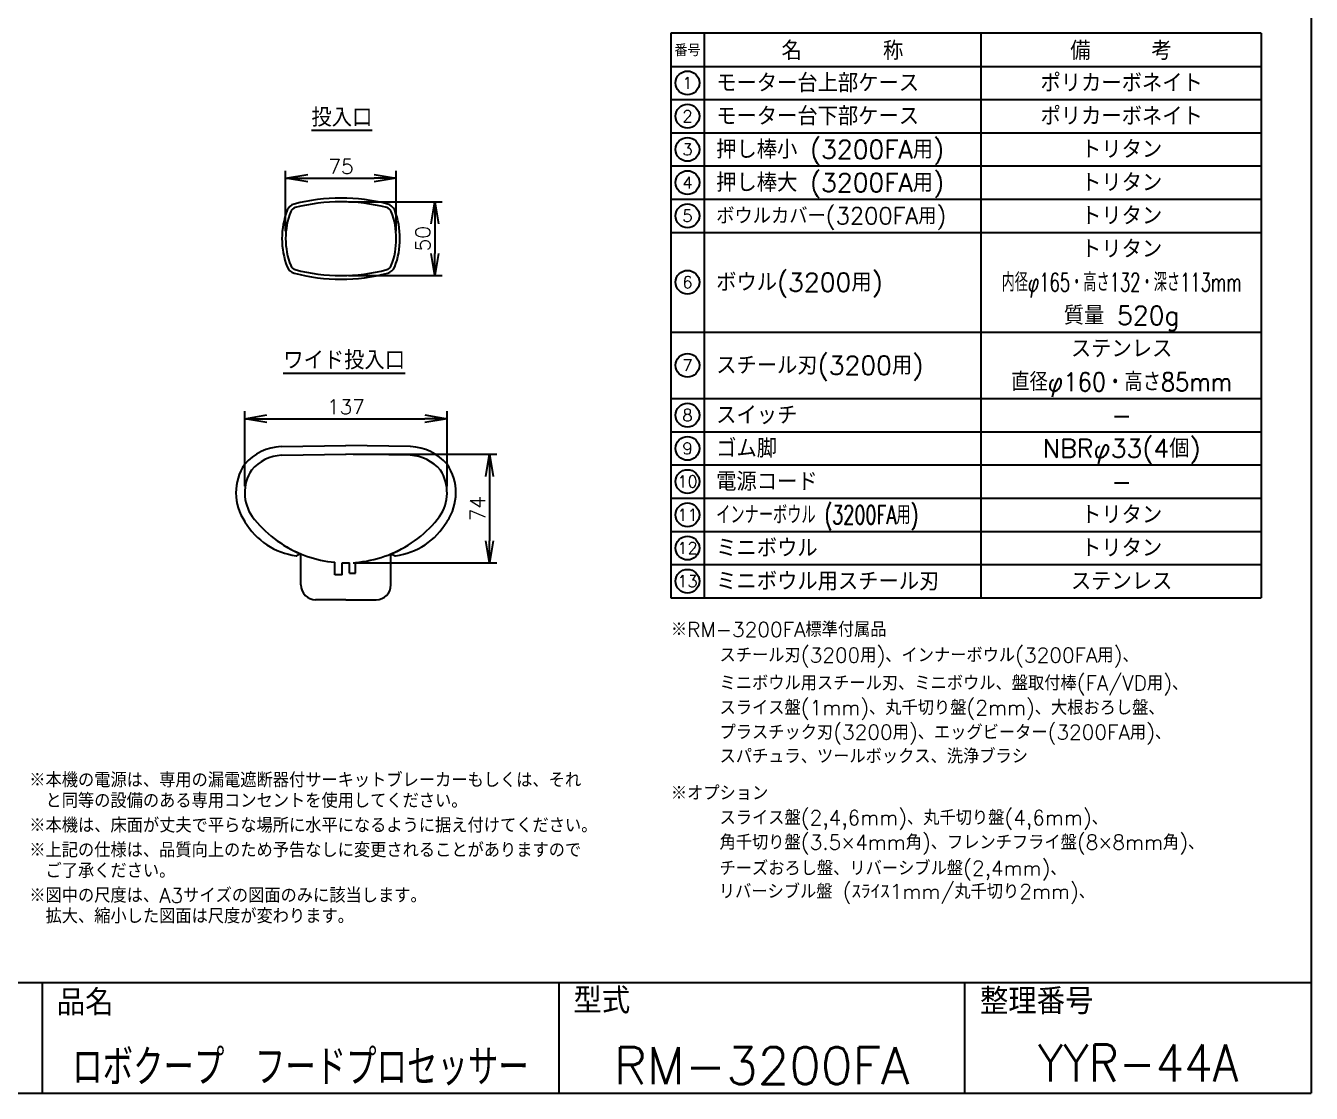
# Model space of a CAD drawing. Extents: x 115 to 2025, y 0 to 1377.
# Drawn here: x 1154 to 2025, y 0 to 723 of the extents above; entities that cross this region are included whole.
import ezdxf
from ezdxf.enums import TextEntityAlignment as Align

# ---------------------------------------------------------------- set-up
doc = ezdxf.new("R2010")
doc.units = 0
doc.header["$LTSCALE"] = 0.5
doc.header["$PDMODE"] = 3
doc.layers.get('0').update_dxf_attribs({"linetype": 'CONTINUOUS'})
doc.layers.get('DEFPOINTS').update_dxf_attribs({"linetype": 'CONTINUOUS'})
for name, color, linetype in [('SIYOU', 7, 'CONTINUOUS'), ('SUNPOU', 7, 'CONTINUOUS'), ('WAKU', 7, 'CONTINUOUS')]:
    doc.layers.add(name, color=color, linetype=linetype)
doc.styles.get("Standard").update_dxf_attribs({"font": 'ROMANS', "bigfont": 'EXTFONT.shx'})
doc.dimstyles.get("Standard").update_dxf_attribs({"dimscale": 5, "dimtxt": 2, "dimasz": 3, "dimexe": 1, "dimexo": 1, "dimgap": 0.6, "dimtad": 3, "dimdec": 1, "dimzin": 0, "dimdsep": 46, "dimtxsty": 'STANDARD', "dimblk1": 'OPEN', "dimblk2": 'OPEN', "dimsah": 1, "dimcen": 1.5, "dimclrd": 7, "dimclre": 7, "dimclrt": 7, "dimadec": 0, "dimazin": 0, "dimtfac": 1, "dimtdec": 1, "dimtmove": 0, "dimatfit": 0, "dimldrblk": 'DOTSMALL', "dimfxl": 1, "dimtvp": 1, "dimtolj": 1, "dimtzin": 0, "dimarcsym": 0})

# ---------------------------------------------------------------- blocks, each defined once
blk = doc.blocks.new('_OPEN')
at = {"color": 0, "linetype": 'ByBlock'}
for p, q in [((-1, 0.167), (0, 0)), ((0, 0), (-1, -0.167)), ((0, 0), (-1, 0))]:
    blk.add_line(p, q, dxfattribs=at)
blk = doc.blocks.new('*D25')
at = {"color": 7, "lineweight": -2}
for p, q in [((1329.95, 583.84), (1329.95, 624.72)), ((1344.95, 619.72), (1389.95, 619.72)), ((1404.95, 583.84), (1404.95, 624.72))]:
    blk.add_line(p, q, dxfattribs=at)
at = {"layer": 'DEFPOINTS', "color": 0}
for p in [(1404.95, 619.72), (1329.95, 578.84), (1404.95, 578.84)]:
    blk.add_point(p, dxfattribs=at)
at = {"color": 7, "lineweight": -2, "xscale": 15, "yscale": 15, "zscale": 15, "rotation": 180}
blk.add_blockref('_OPEN', (1329.95, 619.72), dxfattribs=at)
at = {"color": 7, "lineweight": -2, "xscale": 15, "yscale": 15, "zscale": 15}
blk.add_blockref('_OPEN', (1404.95, 619.72), dxfattribs=at)
at = {"color": 7, "insert": (1367.45, 627.72), "char_height": 10, "attachment_point": 5}
blk.add_mtext('\\A1;75', dxfattribs=at)
blk = doc.blocks.new('_DotSmall')
at = {"color": 0, "linetype": 'ByBlock', "const_width": 0.5}
blk.add_lwpolyline([(-0.0625, 0, 1), (0.0625, 0, 1)], format="xyb", close=True, dxfattribs=at)
blk = doc.blocks.new('*D26')
at = {"color": 7, "lineweight": -2}
for p, q in [((1372.45, 603.84), (1435.97, 603.84)), ((1430.97, 588.84), (1430.97, 568.84)), ((1372.45, 553.84), (1435.97, 553.84))]:
    blk.add_line(p, q, dxfattribs=at)
at = {"layer": 'DEFPOINTS', "color": 0}
for p in [(1367.45, 603.84), (1367.45, 553.84), (1430.97, 553.84)]:
    blk.add_point(p, dxfattribs=at)
at = {"color": 7, "lineweight": -2, "xscale": 15, "yscale": 15, "zscale": 15}
for p, rotation in [((1430.97, 603.84), 90), ((1430.97, 553.84), 270)]:
    blk.add_blockref('_OPEN', p, dxfattribs=dict(at, rotation=rotation))
at = {"color": 7, "insert": (1422.97, 578.84), "char_height": 10, "attachment_point": 5, "rotation": 90}
blk.add_mtext('\\A1;50', dxfattribs=at)
blk = doc.blocks.new('*D40')
at = {"layer": 'DEFPOINTS', "color": 0}
for p in [(1370.7, 432.77), (1370.78, 359.25), (1468.06, 359.25)]:
    blk.add_point(p, dxfattribs=at)
at = {"layer": 'SUNPOU', "color": 7, "lineweight": -2}
for p, q in [((1375.7, 432.77), (1473.06, 432.77)), ((1468.06, 417.77), (1468.06, 374.25)), ((1375.78, 359.25), (1473.06, 359.25))]:
    blk.add_line(p, q, dxfattribs=at)
at = {"layer": 'SUNPOU', "color": 7, "lineweight": -2, "xscale": 15, "yscale": 15, "zscale": 15}
for p, rotation in [((1468.06, 432.77), 90), ((1468.06, 359.25), 270)]:
    blk.add_blockref('_OPEN', p, dxfattribs=dict(at, rotation=rotation))
at = {"layer": 'SUNPOU', "color": 7, "insert": (1460.06, 396.01), "char_height": 10, "attachment_point": 5, "rotation": 90}
blk.add_mtext('\\A1;74', dxfattribs=at)
blk = doc.blocks.new('*D41')
at = {"layer": 'DEFPOINTS', "color": 0}
for p in [(1439.32, 456.9), (1302.24, 406.27), (1439.32, 406.27)]:
    blk.add_point(p, dxfattribs=at)
at = {"layer": 'SUNPOU', "color": 7, "lineweight": -2}
for p, q in [((1302.24, 411.27), (1302.24, 461.9)), ((1439.32, 411.27), (1439.32, 461.9)), ((1317.24, 456.9), (1424.32, 456.9))]:
    blk.add_line(p, q, dxfattribs=at)
at = {"layer": 'SUNPOU', "color": 7, "lineweight": -2, "xscale": 15, "yscale": 15, "zscale": 15, "rotation": 180}
blk.add_blockref('_OPEN', (1302.24, 456.9), dxfattribs=at)
at = {"layer": 'SUNPOU', "color": 7, "lineweight": -2, "xscale": 15, "yscale": 15, "zscale": 15}
blk.add_blockref('_OPEN', (1439.32, 456.9), dxfattribs=at)
at = {"layer": 'SUNPOU', "color": 7, "insert": (1370.78, 464.9), "char_height": 10, "attachment_point": 5}
blk.add_mtext('\\A1;137', dxfattribs=at)

msp = doc.modelspace()

# ---------------------------------------------------------------- linework, layer by layer
at = {"color": 2}
for p, q in [((1327.15, 438.09), (1370.76, 438.77)), ((1414.4, 438.09), (1370.79, 438.77)), ((1327.25, 432.09), (1370.86, 432.77)), ((1414.31, 432.09), (1370.7, 432.77)), ((1370.78, 432.77), (1370.7, 432.77)), ((1370.78, 432.77), (1370.86, 432.77)), ((1340.28, 365.29), (1337.73, 364.14)), ((1340.28, 344.25), (1340.28, 365.29)), ((1363.28, 351.09), (1363.28, 359.6)), ((1368.28, 351.09), (1368.28, 359.29)), ((1373.28, 352.29), (1373.28, 359.29)), ((1377.28, 352.29), (1377.28, 359.51)), ((1401.28, 365.29), (1403.83, 364.14)), ((1401.28, 344.25), (1401.28, 365.29)), ((1368.28, 351.09), (1363.28, 351.09)), ((1373.28, 352.29), (1377.28, 352.29)), ((1370.78, 334.25), (1350.28, 334.25)), ((1370.78, 334.25), (1391.28, 334.25))]:
    msp.add_line(p, q, dxfattribs=at)
for centre, radius, start, end in [((1337.56, 595.49), 7, 104.67285, 158.83752), ((1367.45, 481.34), 125, 75.32715, 104.67285), ((1367.45, 481.34), 122.5, 75.32715, 104.67285), ((1397.34, 595.49), 7, 21.16248, 75.32715), ((1380.57, 578.84), 53.13, 158.83752, 201.16248), ((1380.57, 578.84), 50.63, 158.83752, 201.16248), ((1337.56, 595.49), 4.5, 104.67285, 158.83752), ((1397.34, 595.49), 4.5, 21.16248, 75.32715), ((1354.32, 578.84), 50.62, 338.83752, 21.16248), ((1354.32, 578.84), 53.12, 338.83752, 21.16248), ((1337.56, 562.19), 7, 201.16248, 255.32715), ((1337.56, 562.19), 4.5, 201.16248, 255.32715), ((1367.45, 676.34), 122.5, 255.32715, 284.67285), ((1397.34, 562.19), 4.5, 284.67285, 338.83752), ((1397.34, 562.19), 7, 284.67285, 338.83752), ((1367.45, 676.34), 125, 255.32715, 284.67285), ((1328.8, 402.81), 35.32, 93.04549, 138.90127), ((1412.75, 402.81), 35.32, 41.09873, 86.95451), ((1328.8, 402.81), 29.32, 93.04549, 138.90127), ((1412.75, 402.81), 29.32, 41.09873, 86.95451), ((1330.57, 406.72), 34.33, 145.768, 214.63086), ((1330.72, 406.77), 28.49, 147.469, 214.55253), ((1410.83, 406.77), 28.49, 325.44747, 32.531), ((1410.99, 406.72), 34.33, 325.36914, 34.232), ((1343.31, 411.09), 47.43, 210.40449, 262.57868), ((1370.78, 439.25), 80, 217.44164, 247.58887), ((1370.78, 439.25), 80, 292.41113, 322.55836), ((1398.24, 411.09), 47.43, 277.42132, 329.59551), ((1370.78, 439.25), 80, 236.37669, 264.62062), ((1370.78, 439.25), 80, 274.66042, 303.62331), ((1337.31, 365.05), 1, 262.57868, 294.38031), ((1370.78, 439.25), 80, 268.20922, 270), ((1370.78, 439.25), 80, 268.20922, 270), ((1370.78, 439.25), 80, 270, 271.79078), ((1370.78, 439.25), 80, 270, 271.79078), ((1404.24, 365.05), 1, 245.61969, 277.42132), ((1350.28, 344.25), 10, 180, 270), ((1391.28, 344.25), 10, 270, 0)]:
    msp.add_arc(centre, radius, start, end, dxfattribs=at)
at = {"layer": 'SIYOU', "color": 6}
for p, q in [((1591.01, 718.03), (1591.01, 335.53)), ((1991.01, 718.03), (1591.01, 718.03)), ((1991.01, 718.03), (1991.01, 335.53)), ((1591.01, 335.53), (1991.01, 335.53))]:
    msp.add_line(p, q, dxfattribs=at)
at = {"layer": 'SIYOU', "color": 7}
for p, q in [((1613.51, 718.03), (1613.51, 335.53)), ((1801.01, 718.03), (1801.01, 335.53)), ((1591.01, 695.53), (1991.01, 695.53)), ((1591.01, 673.03), (1991.01, 673.03)), ((1591.01, 650.53), (1991.01, 650.53)), ((1591.01, 628.03), (1991.01, 628.03)), ((1591.01, 605.53), (1991.01, 605.53)), ((1591.01, 583.03), (1991.01, 583.03)), ((1591.01, 515.53), (1991.01, 515.53)), ((1591.01, 470.53), (1991.01, 470.53)), ((1591.01, 448.03), (1991.01, 448.03)), ((1591.01, 425.53), (1991.01, 425.53)), ((1591.01, 403.03), (1991.01, 403.03)), ((1591.01, 380.53), (1991.01, 380.53)), ((1591.01, 358.03), (1991.01, 358.03))]:
    msp.add_line(p, q, dxfattribs=at)
at = {"layer": 'SIYOU', "color": 1}
for centre in [(1602.26, 684.28), (1602.26, 661.78), (1602.26, 639.28), (1602.26, 616.78), (1602.26, 594.28), (1602.26, 549.28), (1602.26, 493.03), (1602.26, 459.28), (1602.26, 436.78), (1602.26, 414.28), (1602.26, 391.78), (1602.26, 369.28), (1602.26, 346.78)]:
    msp.add_circle(centre, 8.04, dxfattribs=at)
at = {"layer": 'WAKU', "color": 6}
for p, q in [((2025, 1376.75), (2025, 0)), ((115, 75), (2025, 75)), ((115, 0), (2025, 0))]:
    msp.add_line(p, q, dxfattribs=at)
at = {"layer": 'WAKU', "color": 7}
for p, q in [((1165, 75), (1165, 0)), ((1515, 75), (1515, 0)), ((1790, 75), (1790, 0))]:
    msp.add_line(p, q, dxfattribs=at)

# ---------------------------------------------------------------- texts
at = {"layer": 'SIYOU', "color": 1}
for s, height, p in [('番号', 8.036, (1602.26, 706.78)), ('名\u3000\u3000\u3000\u3000称', 12.5, (1707.26, 706.78)), ('備\u3000\u3000\u3000考', 12.5, (1896.01, 706.78)), ('1', 8.04, (1602.26, 684.28)), ('2', 8.04, (1602.26, 661.78)), ('3', 8.04, (1602.26, 639.28)), ('4', 8.04, (1602.26, 616.78)), ('5', 8.04, (1602.26, 594.28)), ('6', 8.04, (1602.26, 549.28)), ('7', 8.04, (1602.26, 493.03)), ('8', 8.04, (1602.26, 459.28)), ('9', 8.04, (1602.26, 436.78)), ('10', 8.036, (1602.26, 414.28)), ('11', 8.036, (1602.26, 391.78)), ('12', 8.036, (1602.26, 369.28)), ('13', 8.036, (1602.26, 346.78))]:
    msp.add_text(s, height=height, dxfattribs=at).set_placement(p, align=Align.MIDDLE)
for s, height, p in [('モーター台上部ケース', 12.5, (1621.72, 684.28)), ('モーター台下部ケース', 12.5, (1621.72, 661.78)), ('押し棒小 (3200FA用)', 12.5, (1621.72, 639.28)), ('押し棒大 (3200FA用)', 12.5, (1621.72, 616.78)), ('ボウルカバー(3200FA用)', 11.25, (1621.72, 594.28)), ('ボウル(3200用)', 12.5, (1621.72, 549.28)), ('スチール刃(3200用)', 12.5, (1621.72, 493.03)), ('スイッチ', 12.5, (1621.72, 459.28)), ('ゴム脚', 12.5, (1621.72, 436.78)), ('電源コード', 12.5, (1621.72, 414.28)), ('ミニボウル', 12.5, (1621.72, 369.28)), ('ミニボウル用スチール刃', 12.5, (1621.72, 346.78))]:
    msp.add_text(s, height=height, dxfattribs=at).set_placement(p, align=Align.MIDDLE_LEFT)
for s, p in [('ポリカーボネイト', (1896.49, 684.3)), ('ポリカーボネイト', (1896.49, 661.8)), ('トリタン', (1896.49, 639.3)), ('トリタン', (1896.49, 616.8)), ('トリタン', (1896.49, 594.3)), ('トリタン', (1896.49, 571.8)), ('質量 520g', (1896.49, 526.8)), ('ステンレス', (1896.49, 504.3)), ('-', (1896.49, 459.3)), ('NBRφ33(4個)', (1896.49, 436.8)), ('-', (1896.49, 414.3)), ('トリタン', (1896.49, 391.8)), ('トリタン', (1896.49, 369.3)), ('ステンレス', (1896.49, 346.8))]:
    msp.add_text(s, height=12.5, dxfattribs=at).set_placement(p, align=Align.MIDDLE_CENTER)
for s, p in [('%%u投入口', (1368.06, 654.69)), ('%%Uワイド投入口', (1369.59, 490.26))]:
    msp.add_text(s, height=12.5, dxfattribs=at).set_placement(p, align=Align.CENTER)
for s, width, p in [('内径φ165・高さ132・深さ113mm', 0.65, (1896.49, 549.3)), ('直径φ160・高さ85mm', 0.9, (1896.49, 481.8))]:
    msp.add_text(s, height=12.5, dxfattribs=dict(at, width=width)).set_placement(p, align=Align.MIDDLE_CENTER)
at = {"layer": 'SIYOU', "color": 1, "width": 0.7}
msp.add_text('インナーボウル (3200FA用)', height=12.5, dxfattribs=at).set_placement((1621.72, 391.78), align=Align.MIDDLE_LEFT)
at = {"layer": 'SIYOU', "color": 1}
for s, p in [('※RM-3200FA標準付属品', (1591.01, 309.14)), ('\u3000\u3000\u3000スチール刃(3200用)、インナーボウル(3200FA用)、', (1591.01, 291.75)), ('\u3000\u3000\u3000ミニボウル用スチール刃、ミニボウル、盤取付棒(FA/VD用)、', (1591.01, 272.85)), ('\u3000\u3000\u3000スライス盤(1mm)、丸千切り盤(2mm)、大根おろし盤、', (1591.01, 256.17)), ('\u3000\u3000\u3000プラスチック刃(3200用)、エッグビーター(3200FA用)、', (1591.01, 239.5)), ('\u3000\u3000\u3000スパチュラ、ツールボックス、洗浄ブラシ', (1591.01, 223.28)), ('※本機の電源は、専用の漏電遮断器付サーキットブレーカーもしくは、それ', (1156.22, 207.18)), ('※オプション', (1591.01, 198.33)), ('\u3000と同等の設備のある専用コンセントを使用してください。', (1156.22, 193.18)), ('\u3000\u3000\u3000スライス盤(2,4,6mm)、丸千切り盤(4,6mm)、', (1591.01, 181.65)), ('※本機は、床面が丈夫で平らな場所に水平になるように据え付けてください。', (1156.22, 176.46)), ('\u3000\u3000\u3000角千切り盤(3.5×4mm角)、フレンチフライ盤(8×8mm角)、', (1591.01, 164.97)), ('※上記の仕様は、品質向上のため予告なしに変更されることがありますので', (1156.22, 159.73)), ('\u3000\u3000\u3000チーズおろし盤、リバーシブル盤(2,4mm)、', (1591.01, 147.42)), ('\u3000ご了承ください。', (1156.22, 145.73)), ('※図中の尺度は、A3サイズの図面のみに該当します。', (1156.22, 129.01)), ('\u3000\u3000\u3000リバーシブル盤 (ｽﾗｲｽ1mm/丸千切り2mm)、', (1590.52, 131.67)), ('\u3000拡大、縮小した図面は尺度が変わります。', (1156.22, 115.01))]:
    msp.add_text(s, height=10, dxfattribs=at).set_placement(p)
at = {"layer": 'WAKU'}
for s, p in [('品名', (1174.84, 52.71)), ('型式', (1524.95, 53.98)), ('整理番号', (1800.43, 53.55))]:
    msp.add_text(s, height=17.5, dxfattribs=at).set_placement(p)
at = {"layer": 'WAKU', "color": 1, "width": 0.75}
msp.add_text('ロボクープ\u3000フードプロセッサー', height=25, dxfattribs=at).set_placement((1340, 18.75), align=Align.MIDDLE)
at = {"layer": 'WAKU', "color": 1}
msp.add_text('RM-3200FA', height=25, dxfattribs=at).set_placement((1652.5, 18.75), align=Align.MIDDLE)
at = {"layer": 'WAKU', "color": 1, "width": 0.9}
msp.add_text('YYR-44A', height=25, dxfattribs=at).set_placement((1907.5, 8.02), align=Align.CENTER)

# ---------------------------------------------------------------- dimensions: what is measured, and where the dimension line sits
at = {"color": 2}
dim = msp.add_linear_dim(base=(1404.95, 619.72), p1=(1329.95, 578.84), p2=(1404.95, 578.84), dimstyle='STANDARD', override={"dimdec": 0}, dxfattribs=at)
dim.commit()
dim.dimension.update_dxf_attribs({"geometry": '*D25', "text_midpoint": (1367.45, 627.72)})
dim = msp.add_linear_dim(base=(1430.97, 553.84), p1=(1367.45, 603.84), p2=(1367.45, 553.84), angle=90, dimstyle='STANDARD', override={"dimdec": 0}, dxfattribs=at)
dim.commit()
dim.dimension.update_dxf_attribs({"geometry": '*D26', "text_midpoint": (1422.97, 578.84)})
at = {"layer": 'SUNPOU'}
dim = msp.add_linear_dim(base=(1439.32, 456.9), p1=(1302.24, 406.27), p2=(1439.32, 406.27), text='137', dimstyle='STANDARD', dxfattribs=at)
dim.commit()
dim.dimension.update_dxf_attribs({"geometry": '*D41', "text_midpoint": (1370.78, 464.9)})
dim = msp.add_linear_dim(base=(1468.06, 359.25), p1=(1370.7, 432.77), p2=(1370.78, 359.25), angle=90, text='74', dimstyle='STANDARD', dxfattribs=at)
dim.commit()
dim.dimension.update_dxf_attribs({"geometry": '*D40', "text_midpoint": (1460.06, 396.01)})

doc.saveas('drawing.dxf')
